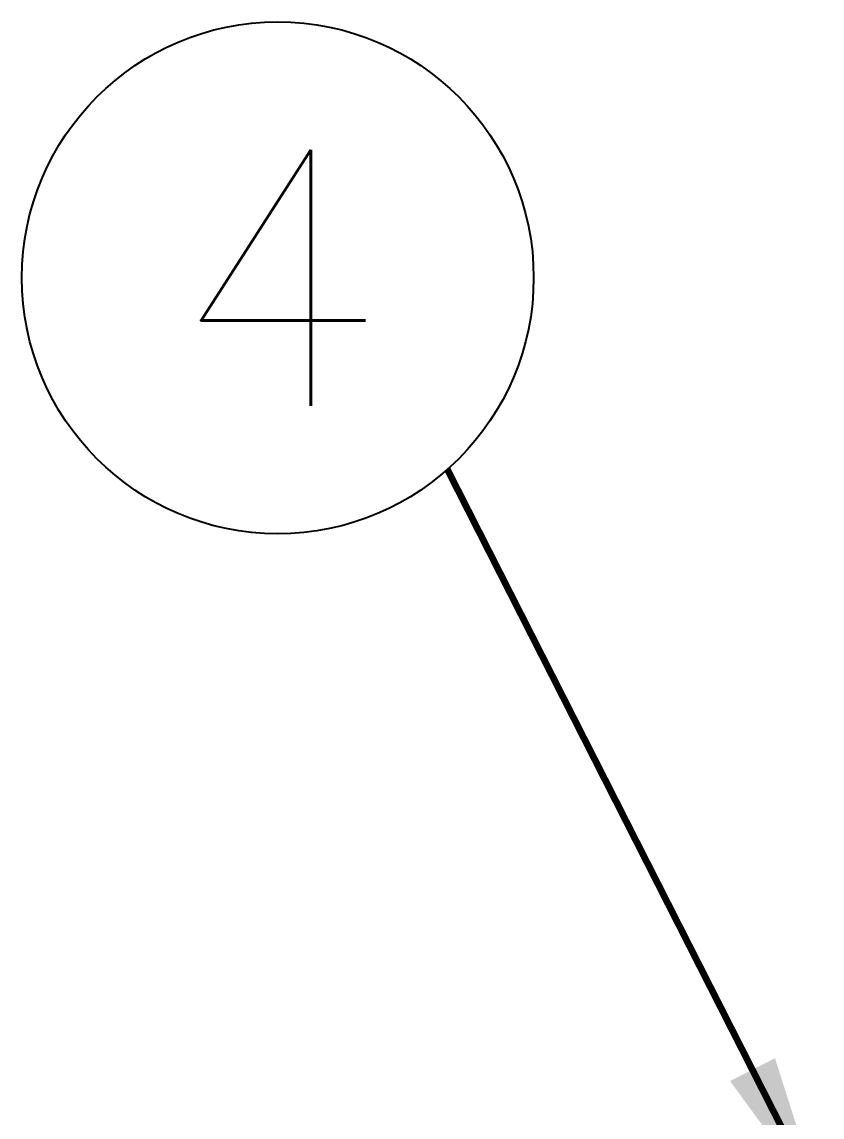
# Model space of a CAD drawing. Extents: x 14808 to 20058, y -13198 to -11680.
# Drawn here: x 18569.81 to 18585.45, y -12307.26 to -12285.87 of the extents above; entities that cross this region are included whole.
import ezdxf
from ezdxf.enums import TextEntityAlignment as Align

# ---------------------------------------------------------------- set-up
doc = ezdxf.new("R2010")
doc.units = 0
doc.header["$LTSCALE"] = 7
doc.header["$MEASUREMENT"] = 0
doc.layers.add('D', color=2, linetype='CONTINUOUS')
doc.layers.add('DWG', color=7, linetype='CONTINUOUS')
doc.styles.add('GHS', font='romans', dxfattribs={"bigfont": 'ghs'})
doc.dimstyles.new('STANDARD$7', dxfattribs={"dimtxt": 3.5, "dimasz": 3, "dimexe": 1, "dimexo": 0.0625, "dimgap": 1, "dimtad": 1, "dimdec": 4, "dimzin": 0, "dimdsep": 46, "dimtxsty": 'GHS', "dimcen": 1, "dimclrt": 2, "dimadec": 0, "dimazin": 0, "dimtfac": 1, "dimtdec": 4, "dimtofl": 0, "dimtmove": 0, "dimatfit": 3, "dimfxl": 1, "dimtolj": 1, "dimtzin": 0, "dimarcsym": 0})

msp = doc.modelspace()

# ---------------------------------------------------------------- linework, layer by layer
at = {"layer": 'D', "ltscale": 0.5}
msp.add_circle((18574.812, -12290.865), 5, dxfattribs=at)

# ---------------------------------------------------------------- texts
at = {"layer": 'DWG', "ltscale": 0.5, "style": 'GHS'}
msp.add_text('4', height=5, dxfattribs=at).set_placement((18574.812, -12290.865), align=Align.MIDDLE)

# ---------------------------------------------------------------- leaders
at = {"layer": 'D'}
msp.add_leader([(18585.448, -12309.01), (18578.13, -12294.608)], dimstyle='STANDARD$7', override={"dimexe": 1.5, "dimexo": 1, "dimtad": 0, "dimzin": 8, "dimcen": -1, "dimclrd": 256, "dimclre": 256, "dimclrt": 256, "dimadec": 4, "dimazin": 2, "dimtofl": 1, "dimtmove": 1, "dimlwd": 65535, "dimlwe": 65535}, dxfattribs=at)

doc.saveas('drawing.dxf')
